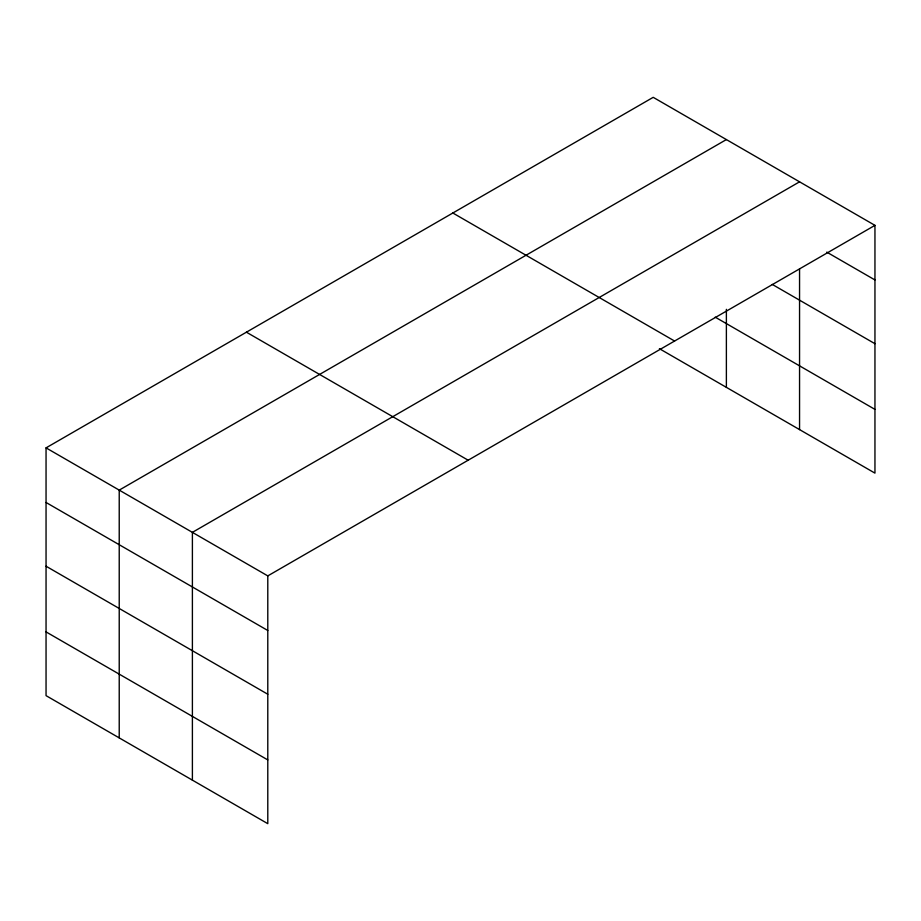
<?xml version="1.0" encoding="UTF-8"?>
<svg xmlns="http://www.w3.org/2000/svg" width="921" height="921" viewBox="0 0 921 921"><rect width="100%" height="100%" fill="white"/><g stroke="black" fill="none" stroke-linecap="round" stroke-linejoin="round"><path stroke-width="1.38" d="M799.555 269.013L799.555 429.6M659.413 348.691L874.95 473.129L874.95 225.357L653.208 97.327L46.05 447.871L46.05 695.643L267.792 823.673L267.792 575.89L46.05 447.871M726.381 139.578L119.223 490.122L119.223 737.894M799.555 181.828L192.397 532.361L192.397 780.145M267.792 575.89L874.95 225.357M826.747 252.124L874.95 279.949M772.27 284.416L874.95 343.706M715.226 317.158L874.95 409.385M452.844 213.004L674.586 341.035M246.414 332.193L468.156 460.212M46.05 502.475L267.792 630.494M46.05 566.219L267.792 694.238M46.05 631.898L267.792 759.917M726.381 309.329L726.381 387.35"/></g></svg>
